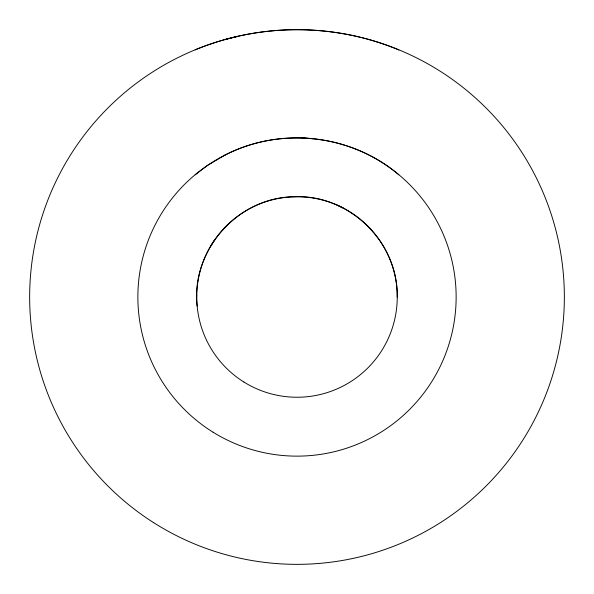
<?xml version="1.0" encoding="UTF-8"?>
<svg xmlns="http://www.w3.org/2000/svg" width="594" height="594" viewBox="0 0 594 594"><rect width="100%" height="100%" fill="white"/><g stroke="black" fill="none" stroke-linecap="round" stroke-linejoin="round"><path stroke-width="0.89" d="M197.163 306.066C190.6 250.542 238.313 196.829 294.223 196.792C348.715 193.874 398.715 242.411 397.193 297L397.594 297M196.814 295.24L196.406 297L196.807 297M210.907 245.656L214.605 239.931M195.151 174.822L207.618 165.332L224.985 155.101M224.822 155.168C279.96 126.381 351.581 134.311 398.849 174.822M195.151 49.851C259.548 23.114 334.511 22.943 398.849 49.948M224.985 39.553L237.132 36.546M302.079 137.942L312.934 138.692M337.147 205.145L343.235 208.071M153.393 522.505A267.352 267.352 0 0 0 564.1 308.613A267.352 267.352 0 0 0 173.507 59.883A267.352 267.352 0 0 0 153.393 522.505M213.075 432.209A159.14 159.14 0 0 0 456.058 302.079A159.14 159.14 0 0 0 221.874 156.712A159.14 159.14 0 0 0 213.075 432.209M243.859 382.001A100.245 100.245 0 0 0 397.186 300.519A100.245 100.245 0 0 0 249.955 208.479A100.245 100.245 0 0 0 243.859 382.001"/></g></svg>
